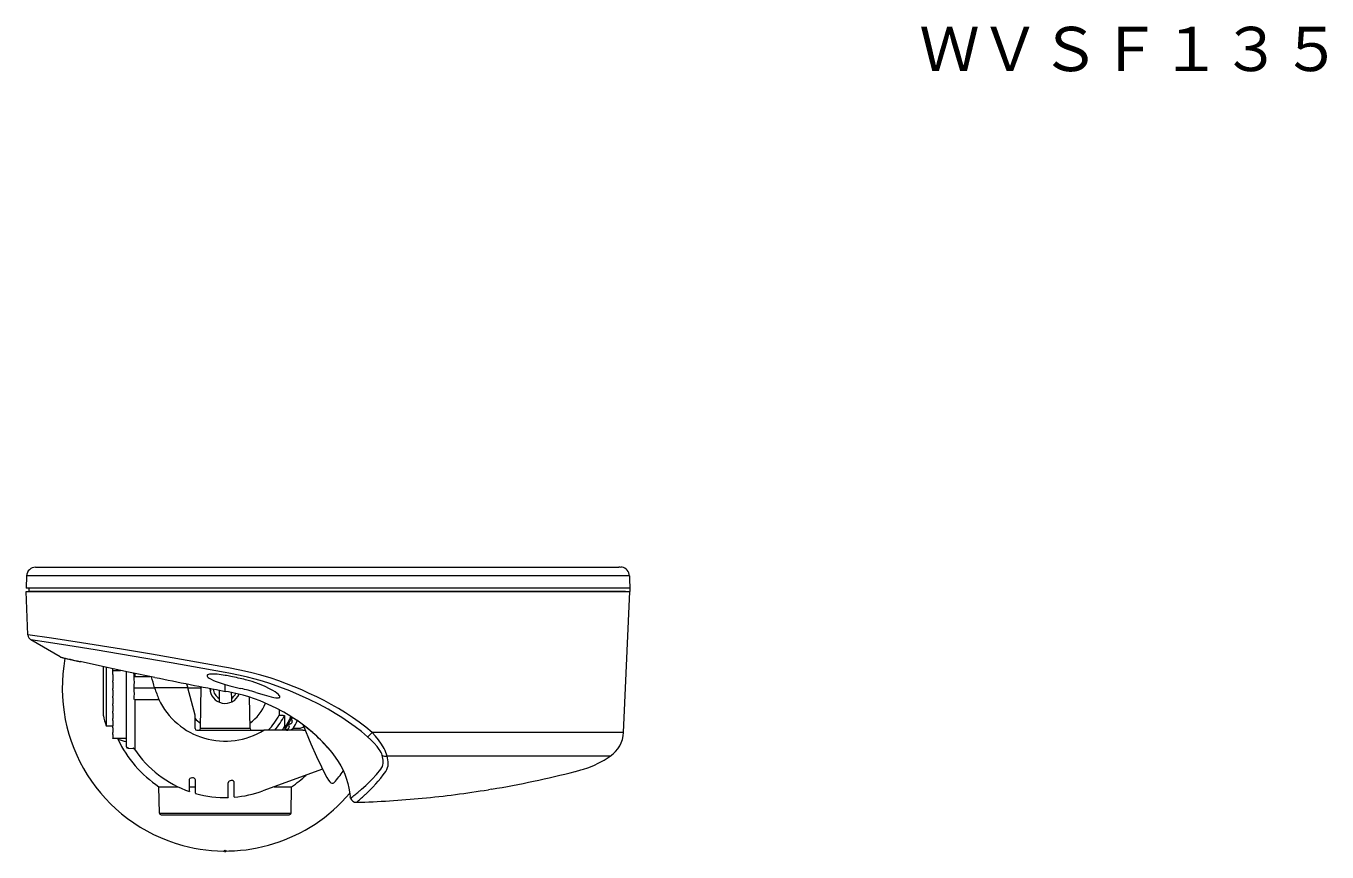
# Model space of a CAD drawing. Units: millimetres, scale not verified. Extents: x -62 to 63, y -56 to 57.
# Drawn here: x 16.86 to 59.96, y 21.19 to 48.55 of the extents above; entities that cross this region are included whole.
import ezdxf
from ezdxf.enums import TextEntityAlignment as Align

# ---------------------------------------------------------------- set-up
doc = ezdxf.new("R2010")
doc.units = ezdxf.units.MM
doc.header["$LTSCALE"] = 0.125
doc.header["$PDMODE"] = 32
doc.header["$PDSIZE"] = 0.0625
doc.layers.add('0-2_TOUROKU', color=7, linetype='Continuous')
doc.layers.add('0-4_GAIKEI', color=1, linetype='Continuous', lineweight=18)
doc.styles.add('ＭＳ ゴシック', font='')
doc.styles.get('ＭＳ ゴシック').set_extended_font_data('MS Gothic')

msp = doc.modelspace()

# ---------------------------------------------------------------- linework, layer by layer
at = {"layer": '0-4_GAIKEI', "color": 7}
for p, q in [((17.1744, 30.6256), (26.8566, 30.6256)), ((26.8566, 30.6256), (36.5006, 30.6256)), ((32.7566, 30.6256), (33.1495, 30.6256)), ((36.6032, 30.6256), (36.5788, 30.6256)), ((16.8746, 30.3387), (16.8566, 29.9256)), ((36.8477, 30.3361), (36.8566, 29.8256)), ((16.9196, 28.3836), (16.8566, 29.8256)), ((16.9584, 29.8256), (16.9566, 29.9256)), ((18.1701, 29.8256), (16.9584, 29.8256)), ((36.6526, 25.1537), (36.8566, 29.8256)), ((36.8193, 29.9256), (36.8191, 29.9256)), ((17.9874, 27.652), (17.0183, 28.2198)), ((24.1321, 26.8968), (24.1316, 26.8972)), ((22.9666, 26.6084), (22.9666, 26.5261)), ((27.6104, 22.9816), (27.5975, 23.0242)), ((32.2815, 23.2746), (32.1766, 23.2573))]:
    msp.add_line(p, q, dxfattribs=at)
at = {"layer": '0-4_GAIKEI'}
for p, q in [((36.8476, 30.3387), (16.8746, 30.3387)), ((36.8549, 29.9256), (16.8566, 29.9256)), ((16.8566, 29.8256), (36.8566, 29.8256)), ((36.7225, 29.8256), (18.1701, 29.8256)), ((19.4198, 25.7077), (19.4198, 27.3302)), ((19.4198, 25.7077), (19.4198, 27.3301)), ((19.5247, 25.4024), (19.5247, 27.3075)), ((19.7366, 27.0753), (19.7366, 27.2626)), ((19.7366, 27.209), (19.984, 27.2078)), ((20.1766, 27.1692), (20.1766, 24.6871)), ((19.7366, 27.0753), (19.7366, 27.0378)), ((19.7366, 27.0378), (19.7366, 26.9946)), ((19.7366, 26.9946), (19.7366, 26.9525)), ((19.7366, 26.9525), (19.7366, 26.897)), ((19.7366, 26.897), (19.7366, 26.8642)), ((19.7366, 26.8173), (19.7366, 26.8642)), ((19.7366, 26.8173), (19.7366, 26.7779)), ((19.7366, 26.7779), (19.7366, 26.7344)), ((19.7366, 26.7344), (19.7366, 26.6935)), ((20.4571, 27.1107), (20.4571, 27.0039)), ((20.4571, 27.0039), (20.9747, 27.0039)), ((22.1775, 26.763), (22.2143, 26.6256)), ((23.4566, 26.514), (23.4566, 26.7372)), ((19.7366, 26.6935), (19.7366, 26.6421)), ((19.7366, 26.6421), (19.7366, 26.6092)), ((19.7366, 26.5578), (19.7366, 26.6092)), ((19.7366, 26.5578), (19.7366, 26.5169)), ((19.7366, 26.5169), (19.7366, 26.4734)), ((19.7366, 26.4734), (19.7366, 26.434)), ((19.7366, 26.434), (19.7366, 26.3871)), ((19.7366, 26.3871), (19.7366, 26.3542)), ((19.7366, 26.2988), (19.7366, 26.3542)), ((19.7366, 26.2988), (19.7366, 26.2567)), ((20.4398, 26.6256), (21.1172, 26.6256)), ((22.2143, 26.6256), (21.1172, 26.6256)), ((22.2143, 26.6256), (22.6566, 26.6256)), ((22.4566, 25.7212), (22.2143, 26.6256)), ((22.6332, 25.2856), (22.6574, 26.6687)), ((23.256, 26.5526), (23.2536, 26.281)), ((23.6579, 26.4741), (23.6596, 26.281)), ((24.28, 25.2846), (24.2619, 26.3203)), ((19.7366, 26.2567), (19.7366, 26.2135)), ((19.7366, 26.2135), (19.7366, 26.1759)), ((19.7366, 26.1759), (19.7366, 26.1339)), ((19.7366, 26.1339), (19.7366, 26.1014)), ((19.7366, 26.0423), (19.7366, 26.1014)), ((19.7366, 26.0423), (19.7366, 25.9993)), ((19.7366, 25.9993), (19.7366, 25.9568)), ((19.7366, 25.9568), (19.7366, 25.9213)), ((19.7366, 25.9213), (19.7366, 25.8844)), ((19.7366, 25.8844), (19.7366, 25.8526)), ((20.4571, 26.2474), (21.2572, 26.2474)), ((20.4571, 26.2474), (20.4571, 24.6031)), ((23.2536, 26.281), (23.2526, 26.1691)), ((23.6596, 26.281), (23.6606, 26.1691)), ((25.243, 25.9055), (25.243, 25.7302)), ((19.4198, 25.7072), (19.4198, 25.7077)), ((19.4198, 25.7072), (19.4198, 25.7077)), ((19.7366, 25.7902), (19.7366, 25.8526)), ((19.7366, 25.7902), (19.7366, 25.7467)), ((19.7366, 25.7467), (19.7366, 25.7051)), ((19.7366, 25.7051), (19.7366, 25.672)), ((19.7366, 25.672), (19.7366, 25.6406)), ((19.7366, 25.6406), (19.7366, 25.6096)), ((19.7366, 25.5445), (19.7366, 25.6096)), ((19.7366, 25.5445), (19.7366, 25.5008)), ((19.7366, 25.5008), (19.7366, 25.4605)), ((19.7366, 25.4605), (19.7366, 25.43)), ((22.4566, 25.2856), (22.4566, 25.7212)), ((25.6244, 25.437), (25.5704, 25.4212)), ((25.6556, 25.585), (25.6737, 25.5317)), ((25.7131, 25.6278), (25.6673, 25.61)), ((19.5117, 25.37), (19.5178, 25.3775)), ((19.5117, 25.37), (19.7366, 25.3584)), ((19.7366, 25.3584), (19.5117, 25.37)), ((19.7366, 25.43), (19.7366, 25.4042)), ((19.7366, 25.4042), (19.7366, 25.3743)), ((19.7366, 25.307), (19.7366, 25.3743)), ((19.7366, 25.307), (19.7366, 25.2634)), ((19.7366, 25.2634), (19.7366, 25.2247)), ((19.7366, 25.2247), (19.7366, 25.1971)), ((19.7366, 25.1971), (19.7366, 25.1772)), ((19.7366, 25.1772), (19.7366, 25.1486)), ((19.7366, 25.0795), (19.7366, 25.1486)), ((19.7366, 25.0795), (19.7366, 25.0364)), ((19.7366, 25.0364), (19.7366, 24.9996)), ((19.7366, 24.9996), (19.7366, 24.9751)), ((22.5166, 25.2256), (24.7399, 25.2256)), ((24.28, 25.2856), (22.6332, 25.2856)), ((26.0297, 25.2256), (24.7399, 25.2256)), ((25.5126, 25.2526), (25.4574, 25.2416)), ((25.5566, 25.3973), (25.5699, 25.3426)), ((19.7366, 24.9751), (19.7366, 24.959)), ((19.7366, 24.959), (19.7366, 24.9582)), ((19.7366, 24.9551), (19.7366, 24.9582)), ((20.1766, 24.9481), (19.7366, 24.955)), ((20.2355, 24.6271), (20.2366, 24.6491)), ((20.2355, 24.6271), (20.4146, 24.6239)), ((20.4146, 24.6239), (20.4156, 24.6458)), ((20.4488, 24.5975), (20.4571, 24.6031)), ((36.2141, 24.3692), (28.8168, 24.3692)), ((26.6774, 23.9374), (24.6974, 23.2167)), ((21.2604, 23.3545), (21.8885, 23.3545)), ((21.2756, 22.4846), (21.2604, 23.3545)), ((22.2766, 23.3545), (22.4766, 23.3545)), ((22.4766, 23.1432), (22.4766, 23.5662)), ((23.5566, 23.0093), (23.5566, 23.4877)), ((23.7566, 23.0204), (23.7566, 23.4942)), ((25.0779, 23.3545), (25.6528, 23.3545)), ((25.6376, 22.4846), (25.6528, 23.3545)), ((27.0654, 23.4912), (27.0615, 23.4897)), ((22.2766, 23.2058), (22.2766, 23.1952)), ((22.4766, 23.1432), (22.4766, 23.1328)), ((23.5566, 23.0093), (23.5566, 22.9993)), ((23.7566, 23.0204), (23.7566, 23.0104))]:
    msp.add_line(p, q, dxfattribs=at)
at = {"layer": '0-4_GAIKEI', "color": 7}
for points in [[(23.5566, 30.6256), (24.0566, 30.6256), (24.5566, 30.6256)], [(23.4566, 27.1336), (21.6693, 27.4569), (19.9916, 27.7495), (19.1519, 27.8904), (18.2396, 28.0375), (17.6013, 28.1353), (17.0183, 28.2198)], [(17.9874, 27.652), (18.009, 27.6442), (18.08, 27.6279), (18.6614, 27.4963)], [(21.1279, 26.9745), (20.2561, 27.1543), (19.4861, 27.3178), (18.6474, 27.5019)], [(28.17, 25.0116), (27.9678, 25.1793), (27.759, 25.3402), (27.5427, 25.4952), (27.3211, 25.6434), (27.0949, 25.7848), (26.8655, 25.919), (26.5566, 26.0867), (26.2417, 26.2441), (25.9215, 26.3915), (25.5964, 26.5289), (25.2685, 26.6554), (24.9383, 26.7707), (24.6919, 26.8484), (24.4442, 26.9191), (24.1969, 26.9821), (23.9487, 27.0382), (23.5812, 27.1106), (23.4566, 27.1336)], [(25.6311, 25.6803), (25.3941, 25.8222), (25.1444, 25.957), (24.8841, 26.0823), (24.6148, 26.1959), (24.4301, 26.2644), (24.2417, 26.3266), (24.05, 26.382), (23.8554, 26.431), (23.5595, 26.4941), (23.4601, 26.5134)], [(28.6564, 24.4013), (28.6408, 24.4461), (28.6189, 24.4934), (28.5918, 24.5421), (28.5602, 24.5916), (28.4866, 24.6909), (28.3905, 24.8012), (28.2843, 24.9083), (28.17, 25.0116)], [(26.8566, 24.6457), (26.984, 24.4909), (27.0991, 24.338), (27.2002, 24.1888), (27.2866, 24.0445), (27.3595, 23.9045), (27.4194, 23.7694), (27.4674, 23.6406), (27.5201, 23.4625), (27.5545, 23.3079), (27.5848, 23.1199), (27.5951, 23.0367)], [(28.6093, 23.9375), (28.6488, 23.9957), (28.6646, 24.0285), (28.6817, 24.0836), (28.6888, 24.1297), (28.691, 24.179), (28.6886, 24.2327), (28.6816, 24.2883), (28.6564, 24.4013)], [(35.0566, 23.8607), (35.2391, 23.9094), (35.3299, 23.9365), (35.4651, 23.9818), (35.6644, 24.0616), (35.8389, 24.1452), (36.007, 24.2381), (36.1127, 24.3028), (36.2141, 24.3692)], [(27.9726, 23.2694), (28.1138, 23.3961), (28.1959, 23.4741), (28.3282, 23.6079), (28.4689, 23.7638), (28.6093, 23.9375)]]:
    msp.add_lwpolyline(points, dxfattribs=at)
at = {"layer": '0-4_GAIKEI'}
for points in [[(23.4345, 27.3164), (22.1963, 27.5362), (21.0179, 27.7407), (20.0196, 27.9092), (18.6933, 28.1239), (17.7061, 28.2737), (16.9196, 28.3836)], [(36.6526, 25.1537), (28.3201, 25.1537), (28.1099, 25.325), (27.893, 25.4891), (27.6695, 25.6466), (27.4408, 25.797), (27.2074, 25.9405), (26.9705, 26.0769), (26.7305, 26.2065), (26.4873, 26.3299), (26.2408, 26.4474), (25.9916, 26.5591), (25.7399, 26.6649), (25.4863, 26.7646), (25.2316, 26.8579), (24.9755, 26.9448), (24.6338, 27.0493), (24.2902, 27.1409), (23.9457, 27.2191), (23.5643, 27.293), (23.4344, 27.3165)], [(20.4571, 27.0039), (20.4548, 27.0058), (20.4525, 27.0109), (20.4459, 27.0386), (20.4335, 27.1155)], [(23.4566, 27.0437), (23.3187, 27.0651), (23.1871, 27.0806), (23.0752, 27.0882), (22.9796, 27.0874), (22.9377, 27.083), (22.9034, 27.0758), (22.8777, 27.0655), (22.8647, 27.0558), (22.8572, 27.0446), (22.8553, 27.0318), (22.859, 27.0178), (22.8722, 26.9976), (22.8941, 26.976), (22.9234, 26.9537), (22.9878, 26.9147), (23.0664, 26.8759), (23.1553, 26.8382), (23.2514, 26.8023), (23.4566, 26.7372)], [(23.4566, 26.7372), (23.6087, 26.696), (23.9207, 26.621), (23.9732, 26.6091)], [(24.4651, 26.48), (24.7505, 26.3956), (24.9791, 26.3343), (25.0652, 26.3152), (25.1382, 26.303), (25.198, 26.2984), (25.2259, 26.2998), (25.2473, 26.3046), (25.2618, 26.3129), (25.2686, 26.3231), (25.2697, 26.3358), (25.2624, 26.3563), (25.2457, 26.3803), (25.2205, 26.407), (25.1713, 26.4489), (25.1089, 26.4936), (25.0343, 26.5406), (24.9504, 26.588), (24.7628, 26.68), (24.5559, 26.7651), (24.3461, 26.8371), (24.1316, 26.8972)], [(25.4162, 25.7171), (25.4162, 25.3334), (25.4179, 25.3165), (25.4255, 25.3026)], [(25.4498, 25.2757), (25.45, 25.2769), (25.4498, 25.2779), (25.4485, 25.2804), (25.4418, 25.2884), (25.4255, 25.3026)], [(25.5361, 25.227), (25.6048, 25.2353), (25.6354, 25.2438), (25.6678, 25.2589), (25.6958, 25.2801), (25.7076, 25.2924), (25.8923, 25.2924)], [(26.0423, 25.3977), (26.297, 24.7807), (26.4804, 24.359), (26.6407, 24.0123), (26.7437, 23.8065)], [(28.17, 25.0116), (28.179, 25.0163), (28.2012, 25.0323), (28.2402, 25.0674), (28.3201, 25.1537)], [(28.8168, 24.3692), (28.8023, 24.4279), (28.7804, 24.4909), (28.7517, 24.5574), (28.7172, 24.6257), (28.6337, 24.7645), (28.5346, 24.9032), (28.4315, 25.0301), (28.3201, 25.1537)], [(20.4488, 24.5975), (20.4306, 24.6174), (20.4192, 24.6232), (20.4146, 24.6239)], [(20.4156, 24.6458), (20.4271, 24.6426), (20.4338, 24.6381), (20.4447, 24.626), (20.4571, 24.6031)], [(28.7726, 23.8607), (28.8017, 23.9055), (28.815, 23.9301), (28.8368, 23.9864), (28.8502, 24.0517), (28.8546, 24.1244), (28.8518, 24.1839), (28.8442, 24.2453), (28.8322, 24.3075), (28.8168, 24.3692)], [(26.7437, 23.8065), (26.8218, 23.6648), (26.8797, 23.573), (26.9234, 23.517), (26.9553, 23.4879), (26.9876, 23.4715), (27.0156, 23.4683), (27.0368, 23.4727)], [(28.1594, 23.1522), (28.3419, 23.3355), (28.4451, 23.4474), (28.5263, 23.5406), (28.6086, 23.6405), (28.691, 23.7471), (28.7726, 23.8607)], [(22.2766, 23.2058), (22.2766, 23.6025), (22.2816, 23.6232), (22.296, 23.6398), (22.3252, 23.6529), (22.3608, 23.6553), (22.3766, 23.6533)], [(22.4766, 23.5662), (22.4715, 23.5888), (22.4574, 23.6103), (22.442, 23.6246), (22.4237, 23.6367), (22.401, 23.6468), (22.3766, 23.6533)], [(21.2756, 22.4846), (23.4566, 22.4846), (25.6376, 22.4846)], [(21.3356, 22.4256), (23.4566, 22.4256), (25.5776, 22.4256)]]:
    msp.add_lwpolyline(points, dxfattribs=at)
at = {"layer": '0-4_GAIKEI', "color": 7}
for centre, radius, start, end in [((17.1744, 30.3256), 0.3, 90, 177.5), ((36.5006, 30.3238), 0.3018, 75.46545, 90.00073), ((36.5958, 30.6169), 0.0193, 152.739, 182.64915), ((36.5956, 30.6169), 0.0191, 152.63402, 182.64263), ((36.5477, 30.3309), 0.3, 0.99999, 79.27929), ((17.1194, 28.3923), 0.2, 182.5049, 239.63196), ((38.695, 117.1818), 91.8934, 256.97687, 257.39891), ((18.0224, 27.7152), 0.0722, 241.01816, 260.6644), ((23.4566, 26.6256), 5.4, 169.47122, 254.90003), ((65.0907, 243.2588), 220.7072, 258.51037, 259.12755), ((22.4858, 20.6594), 5.9246, 49.21949, 57.93507), ((22.4882, 20.6625), 5.9213, 49.16624, 57.90288), ((23.1593, 21.4357), 4.8965, 40.96478, 49.25383), ((23.1673, 21.4439), 4.8858, 40.87614, 49.19979), ((35.6536, 25.1973), 1, 304.09295, 357.50001), ((26.8566, 55.8257), 33, 279.46193, 284.3851), ((23.4566, 26.6256), 5.4, 254.89999, 319.81292), ((24.1401, 27.7241), 5.8766, 306.19482, 309.60638), ((27.8019, 23.0393), 0.2, 196.75346, 271.6451), ((26.8566, 55.8256), 33, 271.65147, 275.44175), ((24.8238, 26.9045), 4.8092, 309.55485, 310.89883), ((26.8566, 55.8257), 33.0001, 275.44175, 279.27726)]:
    msp.add_arc(centre, radius, start, end, dxfattribs=at)
at = {"layer": '0-4_GAIKEI'}
for centre, radius, start, end in [((17.3798, 26.8115), 3.0661, 3.59791, 5.7033), ((17.4344, 26.8148), 3.0114, 356.39917, 3.60083), ((18.2366, 25.985), 2.9511, 12.53726, 20.05828), ((22.6375, 22.2423), 4.8708, 78.11557, 80.31863), ((20.9228, 13.8787), 13.4082, 76.15365, 78.30543), ((17.4344, 26.4365), 3.0114, 356.39917, 3.60083), ((36.7242, 32.1838), 16.5672, 199.60256, 200.9974), ((23.4566, 26.6256), 0.51, 181.48778, 335.63953), ((23.4566, 26.6256), 0.4, 184.99226, 239.5), ((23.4566, 26.6256), 0.4, 300.5, 332.51879), ((22.3893, 19.5726), 7.2125, 73.27358, 77.31436), ((23.4566, 26.6256), 1.4224, 305.21688, 339.37824), ((23.4566, 26.6256), 4.14, 192.81722, 197.65556), ((23.4566, 26.6256), 4.1399, 192.8172, 197.65557), ((23.4566, 26.6256), 1.4224, 225.33058, 234.78315), ((23.4566, 26.6256), 1.9983, 315.52392, 333.37839), ((23.4566, 26.6256), 2.16, 319.59786, 335.12522), ((25.8197, 32.161), 6.4566, 264.87564, 266.41715), ((23.4566, 26.6256), 2.4115, 324.51109, 336.35374), ((23.5102, 26.6257), 2.3278, 325.36384, 335.95412), ((25.6076, 25.4946), 0.06, 286.26348, 332.26314), ((25.6746, 25.5914), 0.02, 111.29028, 198.71024), ((23.4566, 26.6256), 2.4903, 332.26284, 332.73715), ((25.6169, 25.5124), 0.06, 332.73657, 18.73623), ((23.4566, 26.6256), 2.62, 329.66428, 335.56071), ((19.4844, 25.3997), 0.0403, 326.41364, 3.79), ((22.5166, 25.2856), 0.06, 180, 270), ((22.5732, 25.2856), 0.06, 270, 0.00001), ((24.34, 25.2856), 0.06, 181, 270), ((23.4566, 26.6256), 2.3473, 323.38587, 326.59792), ((25.4613, 25.2219), 0.02, 101.28164, 169.35777), ((25.4832, 26.2227), 0.9971, 269.9987, 273.04519), ((25.5009, 25.3114), 0.06, 281.26348, 327.26314), ((23.4566, 26.6256), 2.4903, 327.26284, 327.73716), ((25.576, 25.402), 0.02, 106.29029, 193.71024), ((25.5117, 25.3284), 0.06, 327.73657, 13.73623), ((25.7575, 25.2541), 0.0628, 129.67276, 142.55092), ((25.8944, 25.5681), 0.2757, 269.56177, 292.8065), ((25.6526, 26.0994), 0.8592, 293.93665, 298.57736), ((26.0294, 25.86), 0.6344, 270.02988, 277.29456), ((20.2633, 25.0977), 0.4, 201.24424, 205.57069), ((26.554, 48.367), 24.3674, 254.15902, 254.82765), ((23.4566, 26.6256), 3.94, 205.5707, 236.12281), ((20.2366, 24.6871), 0.06, 180, 268.96501), ((23.4566, 26.6256), 3.6277, 213.99145, 251.01774), ((23.4566, 26.6256), 3.94, 303.87719, 312.96396), ((23.4566, 26.6256), 4.78, 319.02358, 324.96366), ((27.0159, 23.5367), 0.0673, 288.05149, 317.41121), ((23.4566, 26.6256), 3.6277, 254.32716, 271.5796), ((23.4566, 26.6256), 3.6277, 274.74362, 290), ((23.9556, 27.5108), 6.0548, 309.50853, 312.87979), ((25.0716, 26.3622), 4.4541, 312.41476, 313.88906), ((21.3356, 22.4856), 0.06, 181, 270), ((25.5776, 22.4856), 0.06, 270, 359)]:
    msp.add_arc(centre, radius, start, end, dxfattribs=at)
for centre, major_axis, ratio, start_param, end_param in [((23.4566, 27.2508), (-2.424, -0.0001), 0.984809, 0.4337865, 2.1287013), ((20.2366, 24.6871), (0.06, 0), 0.633505, 3.1415927, 4.712389), ((28.7931, 24.5343), (-0.1914, -0.0567), 0.8329, 0.5630668, 1.4492411), ((23.6566, 23.491), (-0.0999, -0.0062), 0.689396, 4.669586, 6.2403247), ((23.6566, 23.491), (-0.0999, -0.0062), 0.689351, 3.0986749, 4.6694583), ((27.0162, 23.5291), (0.0205, -0.0564), 0.998186, 6.0882845, 6.2835792), ((27.0162, 23.5291), (-0.0205, 0.0564), 0.998186, 3.1421413, 3.6481496)]:
    msp.add_ellipse(centre, major_axis=major_axis, ratio=ratio, start_param=start_param, end_param=end_param, dxfattribs=at)
at = {"layer": '0-4_GAIKEI', "color": 7}
msp.add_point((23.4566, 21.2256), dxfattribs=at)

# ---------------------------------------------------------------- texts
at = {"layer": '0-2_TOUROKU', "style": 'ＭＳ ゴシック'}
msp.add_text('ＷＶＳＦ１３５', height=1.466, dxfattribs=at).set_placement((46.453, 46.6137), align=Align.BOTTOM_LEFT)

doc.saveas('drawing.dxf')
